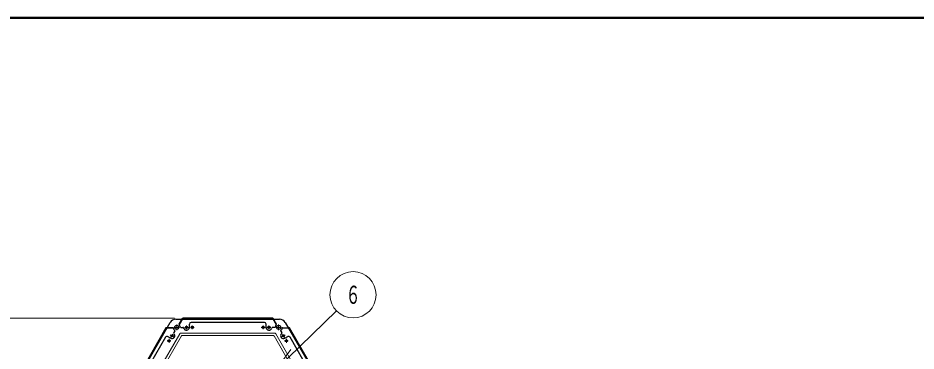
# Model space of a CAD drawing. Units: millimetres on the paper, scale 1:50. Extents: x -385 to 840, y 0 to 267.
# Drawn here: x 145.9 to 254.8, y 226.6 to 267 of the extents above; entities that cross this region are included whole.
import ezdxf
from ezdxf.enums import TextEntityAlignment as Align

# ---------------------------------------------------------------- set-up
doc = ezdxf.new("R2010")
doc.units = ezdxf.units.MM
doc.linetypes.add('USER1', pattern=[4.5, 2.5, -2])
doc.linetypes.add('USER2', pattern=[6, 3, -1, 1, -1])
doc.layers.add('1_50', color=7, linetype='Continuous', lineweight=25)
doc.layers.add('LY_3', color=7, linetype='Continuous', lineweight=13)
doc.styles.add('ＭＳ ゴシック', font='')
doc.styles.get('ＭＳ ゴシック').set_extended_font_data('MS Gothic')

msp = doc.modelspace()

# ---------------------------------------------------------------- linework, layer by layer
at = {"layer": '1_50', "lineweight": 13}
for p, q in [((177.145, 224.371), (184.487, 231.506)), ((164.835, 230.604), (66.229, 230.604)), ((177.145, 224.371), (178.948, 226.82))]:
    msp.add_line(p, q, dxfattribs=at)
at = {"layer": '1_50', "color": 131}
for p, q in [((158.018, 219.204), (164.311, 230.104)), ((165.004, 230.504), (177.59, 230.504)), ((178.283, 230.104), (184.576, 219.204))]:
    msp.add_line(p, q, dxfattribs=at)
at = {"layer": '1_50', "linetype": 'USER2', "lineweight": 13}
for p, q in [((165.119, 229.844), (165.119, 229.164)), ((177.475, 229.844), (177.475, 229.164)), ((165.459, 229.504), (164.779, 229.504)), ((177.815, 229.504), (177.135, 229.504))]:
    msp.add_line(p, q, dxfattribs=at)
at = {"layer": '1_50', "color": 190}
for p, q in [((165.398, 229.888), (165.801, 230.584)), ((165.839, 230.498), (165.774, 230.498)), ((176.759, 230.604), (165.835, 230.604)), ((165.899, 230.558), (165.899, 230.604)), ((166.647, 229.504), (166.647, 229.904)), ((175.747, 230.104), (166.847, 230.104)), ((175.947, 229.504), (175.947, 229.904)), ((176.695, 230.558), (176.695, 230.604)), ((176.755, 230.498), (176.82, 230.498)), ((177.195, 229.888), (176.793, 230.584)), ((163.809, 229.434), (158.347, 219.974)), ((163.817, 229.356), (163.777, 229.379)), ((164.648, 229.454), (163.843, 229.454)), ((163.899, 229.378), (163.931, 229.434)), ((164.88, 229.09), (164.75, 228.864)), ((165.598, 229.504), (165.858, 229.504)), ((176.996, 229.504), (176.736, 229.504)), ((177.714, 229.09), (177.844, 228.864)), ((177.946, 229.454), (178.75, 229.454)), ((178.695, 229.378), (178.663, 229.434)), ((178.777, 229.356), (178.817, 229.379)), ((184.247, 219.974), (178.785, 229.434)), ((163.736, 228.308), (159.286, 220.6)), ((164.355, 228.181), (164.009, 228.381)), ((178.238, 228.181), (178.585, 228.381)), ((183.308, 220.6), (178.858, 228.308))]:
    msp.add_line(p, q, dxfattribs=at)
at = {"layer": '1_50', "color": 190, "linetype": 'USER1', "lineweight": 13}
for p, q in [((165.439, 229.865), (165.399, 229.888)), ((165.439, 229.865), (165.839, 230.558)), ((176.755, 230.558), (165.839, 230.558)), ((177.155, 229.865), (176.755, 230.558)), ((177.155, 229.865), (177.195, 229.888)), ((163.847, 229.408), (158.388, 219.954)), ((164.647, 229.408), (163.847, 229.408)), ((164.647, 229.408), (164.647, 229.454)), ((177.947, 229.408), (177.947, 229.454)), ((177.947, 229.408), (178.747, 229.408)), ((184.205, 219.954), (178.747, 229.408))]:
    msp.add_line(p, q, dxfattribs=at)
at = {"layer": '1_50', "color": 131, "lineweight": 13}
for p, q in [((159.796, 218.884), (165.477, 228.724)), ((165.616, 228.804), (176.978, 228.804)), ((177.117, 228.724), (182.798, 218.884)), ((160.114, 218.834), (165.679, 228.474)), ((165.731, 228.504), (176.863, 228.504)), ((176.915, 228.474), (182.48, 218.834))]:
    msp.add_line(p, q, dxfattribs=at)
at = {"layer": '1_50', "color": 2, "linetype": 'USER2', "lineweight": 13}
for p, q in [((166.067, 229.504), (166.527, 229.504)), ((166.297, 229.734), (166.297, 229.274)), ((167.227, 229.504), (166.767, 229.504)), ((166.997, 229.734), (166.997, 229.274)), ((175.827, 229.504), (175.367, 229.504)), ((175.597, 229.734), (175.597, 229.274)), ((176.067, 229.504), (176.527, 229.504)), ((176.297, 229.734), (176.297, 229.274)), ((164.41, 227.878), (163.95, 227.878)), ((164.18, 228.108), (164.18, 227.648)), ((164.331, 228.599), (164.73, 228.369)), ((164.415, 228.285), (164.645, 228.684)), ((178.263, 228.599), (177.864, 228.369)), ((177.948, 228.684), (178.178, 228.285)), ((178.183, 227.878), (178.643, 227.878)), ((178.413, 228.108), (178.413, 227.648))]:
    msp.add_line(p, q, dxfattribs=at)
at = {"layer": '1_50', "lineweight": 13}
msp.add_circle((186.495, 233.457), 2.8, dxfattribs=at)
at = {"layer": '1_50', "color": 131}
for centre in [(165.119, 229.504), (177.475, 229.504)]:
    msp.add_circle(centre, 0.24, dxfattribs=at)
at = {"layer": '1_50', "color": 2}
for centre in [(166.297, 229.504), (166.997, 229.504), (175.597, 229.504), (176.297, 229.504), (164.18, 227.878), (164.53, 228.484), (178.063, 228.484), (178.413, 227.878)]:
    msp.add_circle(centre, 0.135, dxfattribs=at)
at = {"layer": '1_50', "color": 131}
for centre, start, end in [((165.004, 229.704), 90, 150), ((177.59, 229.704), 30, 90)]:
    msp.add_arc(centre, 0.8, start, end, dxfattribs=at)
at = {"layer": '1_50', "color": 190}
for centre, radius, start, end in [((165.433, 229.868), 0.04, 150, 229.19308), ((165.119, 229.504), 0.44, 4.78019, 49.19308), ((165.774, 230.458), 0.04, 90, 150), ((165.835, 230.564), 0.04, 90, 150), ((165.839, 230.558), 0.06, 270, 0), ((166.847, 229.904), 0.2, 90, 180), ((175.747, 229.904), 0.2, 0, 90), ((176.755, 230.558), 0.06, 180, 270), ((176.759, 230.564), 0.04, 30, 90), ((176.82, 230.458), 0.04, 30, 90), ((177.475, 229.504), 0.44, 130.80692, 175.21981), ((177.161, 229.868), 0.04, 310.80692, 30), ((163.843, 229.414), 0.04, 90, 150), ((163.847, 229.408), 0.06, 240, 330), ((163.966, 229.414), 0.04, 90, 150), ((164.53, 228.484), 0.35, 240, 47.16041), ((164.648, 229.414), 0.04, 10.80692, 90), ((165.119, 229.504), 0.44, 190.80692, 235.21981), ((164.836, 228.814), 0.1, 150, 227.16041), ((164.845, 229.11), 0.04, 330, 55.21981), ((165.598, 229.544), 0.04, 184.78019, 270), ((165.858, 229.404), 0.1, 12.83959, 90), ((166.297, 229.504), 0.35, 192.83959, 0), ((176.297, 229.504), 0.35, 180, 347.16041), ((176.736, 229.404), 0.1, 90, 167.16041), ((176.996, 229.544), 0.04, 270, 355.21981), ((177.748, 229.11), 0.04, 124.78019, 210), ((178.063, 228.484), 0.35, 132.83959, 300), ((177.475, 229.504), 0.44, 304.78019, 349.19308), ((177.757, 228.814), 0.1, 312.83959, 30), ((177.946, 229.414), 0.04, 90, 169.19308), ((178.628, 229.414), 0.04, 30, 90), ((178.747, 229.408), 0.06, 210, 300), ((178.75, 229.414), 0.04, 30, 90), ((163.909, 228.208), 0.2, 60, 150), ((178.685, 228.208), 0.2, 30, 120)]:
    msp.add_arc(centre, radius, start, end, dxfattribs=at)
at = {"layer": '1_50', "color": 131, "lineweight": 13}
for centre, radius, start, end in [((165.616, 228.644), 0.16, 90, 150), ((176.978, 228.644), 0.16, 30, 90), ((165.731, 228.444), 0.06, 90, 150), ((176.863, 228.444), 0.06, 30, 90)]:
    msp.add_arc(centre, radius, start, end, dxfattribs=at)
at = {"layer": 'LY_3', "lineweight": 50}
msp.add_line((420, 267), (35, 267), dxfattribs=at)

# ---------------------------------------------------------------- texts
at = {"layer": '1_50', "style": 'ＭＳ ゴシック', "width": 0.6}
msp.add_text('６', height=2.199, dxfattribs=at).set_placement((186.495, 233.457), align=Align.MIDDLE_CENTER)

doc.saveas('drawing.dxf')
